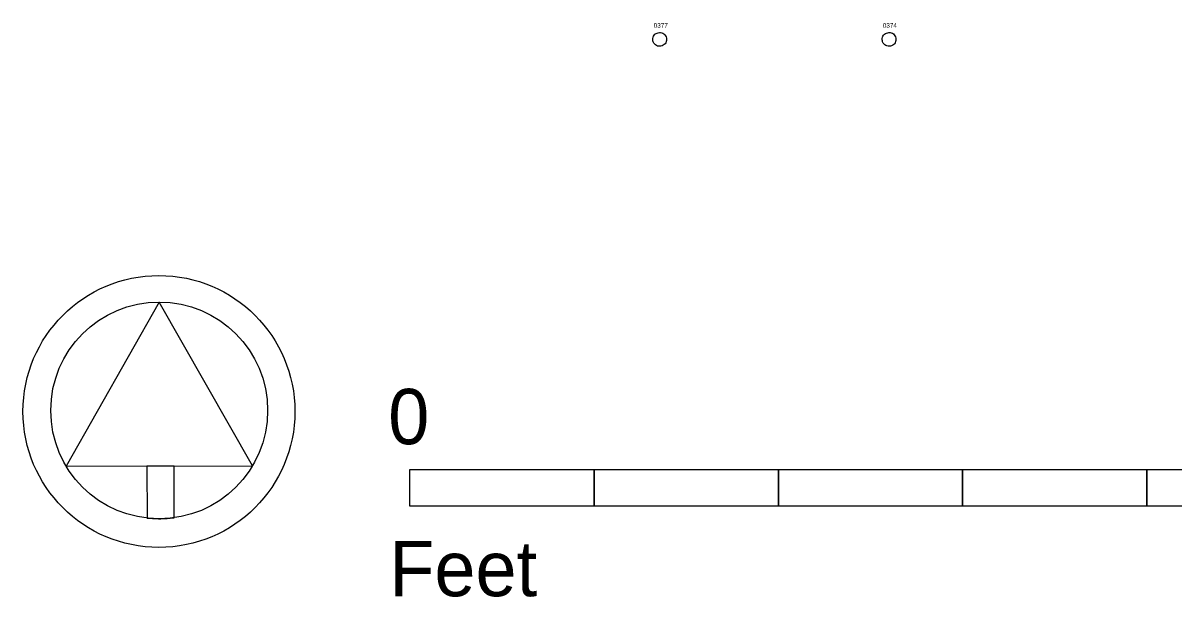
# Model space of a CAD drawing. Extents: x 858 to 5197, y 2407 to 5245.
# Drawn here: x 4731 to 4855.9, y 4539.6 to 4601.9 of the extents above; entities that cross this region are included whole.
import ezdxf

# ---------------------------------------------------------------- set-up
doc = ezdxf.new("R2010")
doc.units = 0
for name, color, linetype in [('QuadratID', 7, 'Continuous'), ('Quadrats', 7, 'Continuous'), ('Scale', 7, 'Continuous')]:
    doc.layers.add(name, color=color, linetype=linetype)

msp = doc.modelspace()

# ---------------------------------------------------------------- linework, layer by layer
at = {"layer": 'Quadrats'}
for p, q in [((4799.4, 4600.38), (4799.45, 4600.5)), ((4799.45, 4600.5), (4799.52, 4600.61)), ((4799.52, 4600.61), (4799.61, 4600.71)), ((4799.61, 4600.71), (4799.72, 4600.78)), ((4799.72, 4600.78), (4799.84, 4600.84)), ((4799.84, 4600.84), (4799.96, 4600.88)), ((4799.96, 4600.88), (4800.09, 4600.9)), ((4800.09, 4600.9), (4800.22, 4600.89)), ((4800.22, 4600.89), (4800.35, 4600.86)), ((4800.35, 4600.86), (4800.47, 4600.81)), ((4800.47, 4600.81), (4800.58, 4600.74)), ((4800.58, 4600.74), (4800.67, 4600.65)), ((4800.67, 4600.65), (4800.75, 4600.54)), ((4800.75, 4600.54), (4800.81, 4600.42)), ((4824.31, 4600.38), (4824.36, 4600.5)), ((4824.36, 4600.5), (4824.43, 4600.61)), ((4824.43, 4600.61), (4824.52, 4600.71)), ((4824.52, 4600.71), (4824.63, 4600.79)), ((4824.63, 4600.79), (4824.74, 4600.84)), ((4824.74, 4600.84), (4824.87, 4600.88)), ((4824.87, 4600.88), (4825, 4600.9)), ((4825, 4600.9), (4825.13, 4600.89)), ((4825.13, 4600.89), (4825.26, 4600.86)), ((4825.26, 4600.86), (4825.38, 4600.81)), ((4825.38, 4600.81), (4825.49, 4600.74)), ((4825.49, 4600.74), (4825.58, 4600.65)), ((4825.58, 4600.65), (4825.66, 4600.54)), ((4825.66, 4600.54), (4825.72, 4600.42)), ((4799.36, 4600.12), (4799.37, 4600.25)), ((4799.38, 4599.99), (4799.36, 4600.12)), ((4799.37, 4600.25), (4799.4, 4600.38)), ((4799.42, 4599.87), (4799.38, 4599.99)), ((4799.47, 4599.75), (4799.42, 4599.87)), ((4799.55, 4599.65), (4799.47, 4599.75)), ((4799.65, 4599.56), (4799.55, 4599.65)), ((4799.76, 4599.49), (4799.65, 4599.56)), ((4799.88, 4599.43), (4799.76, 4599.49)), ((4800, 4599.4), (4799.88, 4599.43)), ((4800.13, 4599.4), (4800, 4599.4)), ((4800.26, 4599.41), (4800.13, 4599.4)), ((4800.39, 4599.45), (4800.26, 4599.41)), ((4800.51, 4599.51), (4800.39, 4599.45)), ((4800.61, 4599.59), (4800.51, 4599.51)), ((4800.7, 4599.68), (4800.61, 4599.59)), ((4800.77, 4599.79), (4800.7, 4599.68)), ((4800.82, 4599.91), (4800.77, 4599.79)), ((4800.81, 4600.42), (4800.85, 4600.3)), ((4800.85, 4600.04), (4800.82, 4599.91)), ((4800.85, 4600.3), (4800.86, 4600.17)), ((4800.86, 4600.17), (4800.85, 4600.04)), ((4824.27, 4600.12), (4824.28, 4600.26)), ((4824.29, 4599.99), (4824.27, 4600.12)), ((4824.28, 4600.26), (4824.31, 4600.38)), ((4824.32, 4599.87), (4824.29, 4599.99)), ((4824.38, 4599.75), (4824.32, 4599.87)), ((4824.46, 4599.65), (4824.38, 4599.75)), ((4824.56, 4599.56), (4824.46, 4599.65)), ((4824.67, 4599.49), (4824.56, 4599.56)), ((4824.79, 4599.44), (4824.67, 4599.49)), ((4824.91, 4599.4), (4824.79, 4599.44)), ((4825.04, 4599.4), (4824.91, 4599.4)), ((4825.17, 4599.41), (4825.04, 4599.4)), ((4825.3, 4599.45), (4825.17, 4599.41)), ((4825.42, 4599.51), (4825.3, 4599.45)), ((4825.52, 4599.59), (4825.42, 4599.51)), ((4825.61, 4599.68), (4825.52, 4599.59)), ((4825.68, 4599.79), (4825.61, 4599.68)), ((4825.73, 4599.91), (4825.68, 4599.79)), ((4825.72, 4600.42), (4825.76, 4600.3)), ((4825.76, 4600.04), (4825.73, 4599.91)), ((4825.76, 4600.3), (4825.77, 4600.17)), ((4825.77, 4600.17), (4825.76, 4600.04))]:
    msp.add_line(p, q, dxfattribs=at)
at = {"layer": 'Scale'}
msp.add_line((4745.79, 4571.63), (4745.79, 4571.63), dxfattribs=at)
msp.add_lwpolyline([(4745.79, 4571.63), (4735.69, 4553.81), (4755.9, 4553.84), (4745.79, 4571.63)], dxfattribs=at)
for points in [[(4744.46, 4553.82), (4744.48, 4548.17), (4745.06, 4548.12), (4745.73, 4548.09), (4745.98, 4548.1), (4746.67, 4548.13), (4746.99, 4548.16), (4747.43, 4548.21), (4747.43, 4553.83)], [(4773.01, 4553.46), (4793.01, 4553.46), (4793.01, 4549.46), (4773.01, 4549.46)], [(4793.01, 4553.46), (4813.01, 4553.46), (4813.01, 4549.46), (4793.01, 4549.46)], [(4813.01, 4553.46), (4833.01, 4553.46), (4833.01, 4549.46), (4813.01, 4549.46)], [(4833.01, 4553.46), (4853.01, 4553.46), (4853.01, 4549.46), (4833.01, 4549.46)], [(4853.01, 4553.46), (4873.01, 4553.46), (4873.01, 4549.46), (4853.01, 4549.46)]]:
    msp.add_lwpolyline(points, close=True, dxfattribs=at)
for centre, radius in [((4745.76, 4559.75), 14.76), ((4745.79, 4559.86), 11.77)]:
    msp.add_circle(centre, radius, dxfattribs=at)

# ---------------------------------------------------------------- texts
at = {"layer": 'QuadratID'}
for s, p in [('0377', (4799.47, 4601.42)), ('0374', (4824.34, 4601.42))]:
    msp.add_text(s, height=0.5, rotation=0.0208, dxfattribs=at).set_placement(p)
at = {"layer": 'Scale'}
for s, p in [('0', (4770.65, 4556.2)), ('Feet', (4770.76, 4539.69))]:
    msp.add_text(s, height=6, dxfattribs=at).set_placement(p)

doc.saveas('drawing.dxf')
